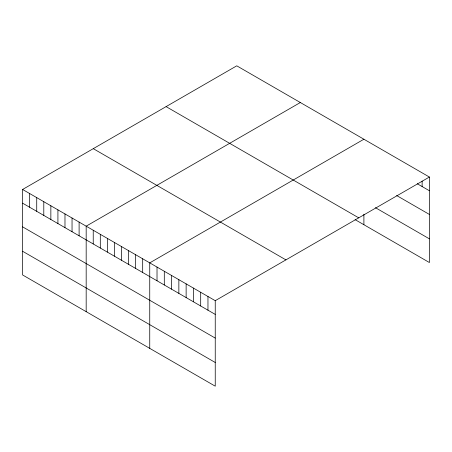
<?xml version="1.0" encoding="UTF-8"?>
<svg xmlns="http://www.w3.org/2000/svg" width="452" height="452" viewBox="0 0 452 452"><rect width="100%" height="100%" fill="white"/><g stroke="black" fill="none" stroke-linecap="round" stroke-linejoin="round"><path stroke-width="0.68" d="M22.6 189.467L215.242 300.687L215.242 386.177L22.6 274.957L22.6 189.467L236.758 65.822L429.4 177.043L429.4 262.533L355.074 219.621M300.331 102.525L86.174 226.169L86.174 311.66M363.9 139.227L149.742 262.872L149.742 348.362M215.242 300.687L429.4 177.043M417.269 183.749L429.4 190.75M396.653 195.53L429.4 214.44M375.426 207.683L429.4 238.848M166.087 106.621L358.73 217.847M93.27 148.663L285.913 259.883M22.6 203.174L215.242 314.394M22.6 226.859L215.242 338.085M22.6 251.267L215.242 362.487M422.123 181.066L422.123 186.546M363.9 214.191L363.9 224.723M207.965 296.484L207.965 310.191M200.688 292.28L200.688 305.987M193.411 288.082L193.411 301.789M186.134 283.879L186.134 297.586M178.856 279.675L178.856 293.382M171.579 275.477L171.579 289.184M164.302 271.273L164.302 284.98M157.019 267.07L157.019 280.777M142.679 258.793L142.679 272.499M135.617 254.713L135.617 268.42M128.554 250.634L128.554 264.341M121.492 246.56L121.492 260.267M114.424 242.481L114.424 256.188M107.361 238.402L107.361 252.109M100.299 234.322L100.299 248.029M93.236 230.243L93.236 243.95M79.106 222.09L79.106 235.797M72.043 218.011L72.043 231.718M64.981 213.932L64.981 227.638M57.918 209.852L57.918 223.565M50.856 205.779L50.856 219.486M43.793 201.699L43.793 215.406M36.725 197.62L36.725 211.327M29.662 193.541L29.662 207.248"/></g></svg>
